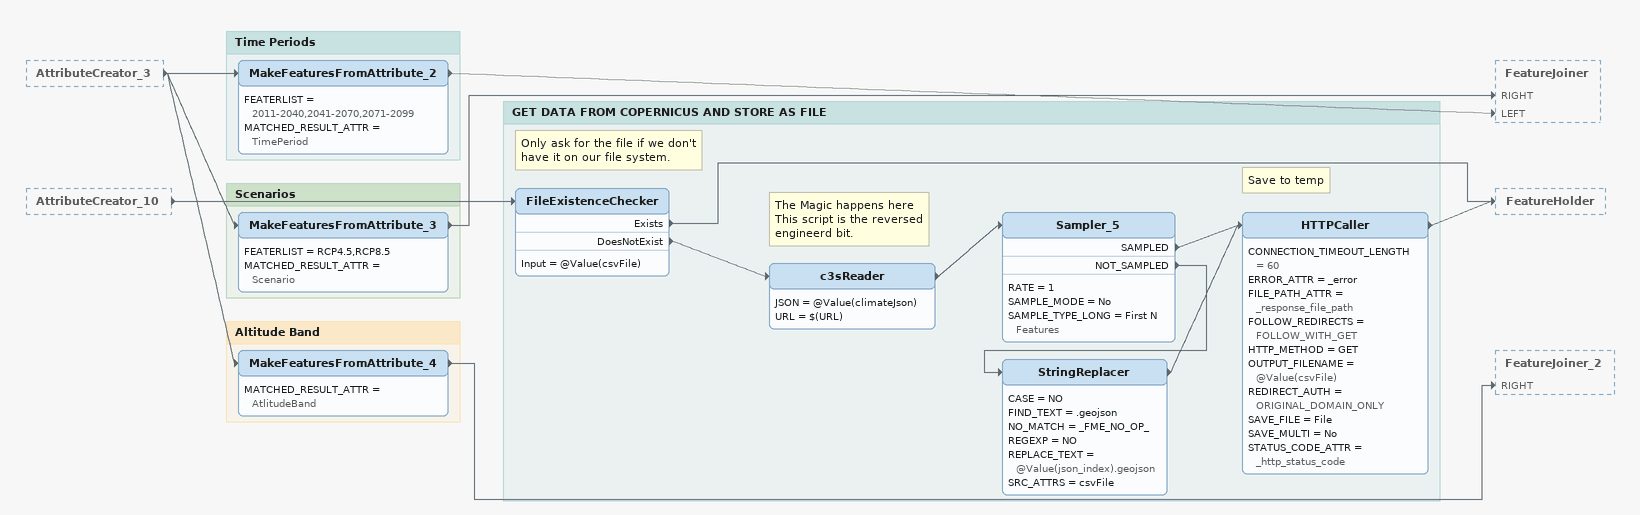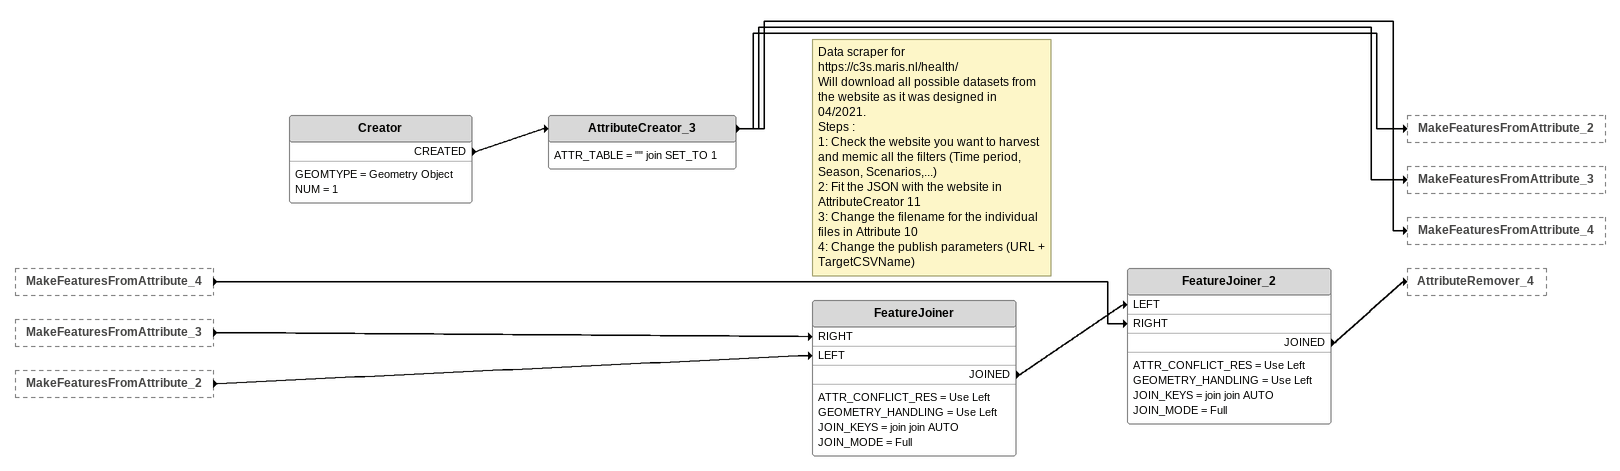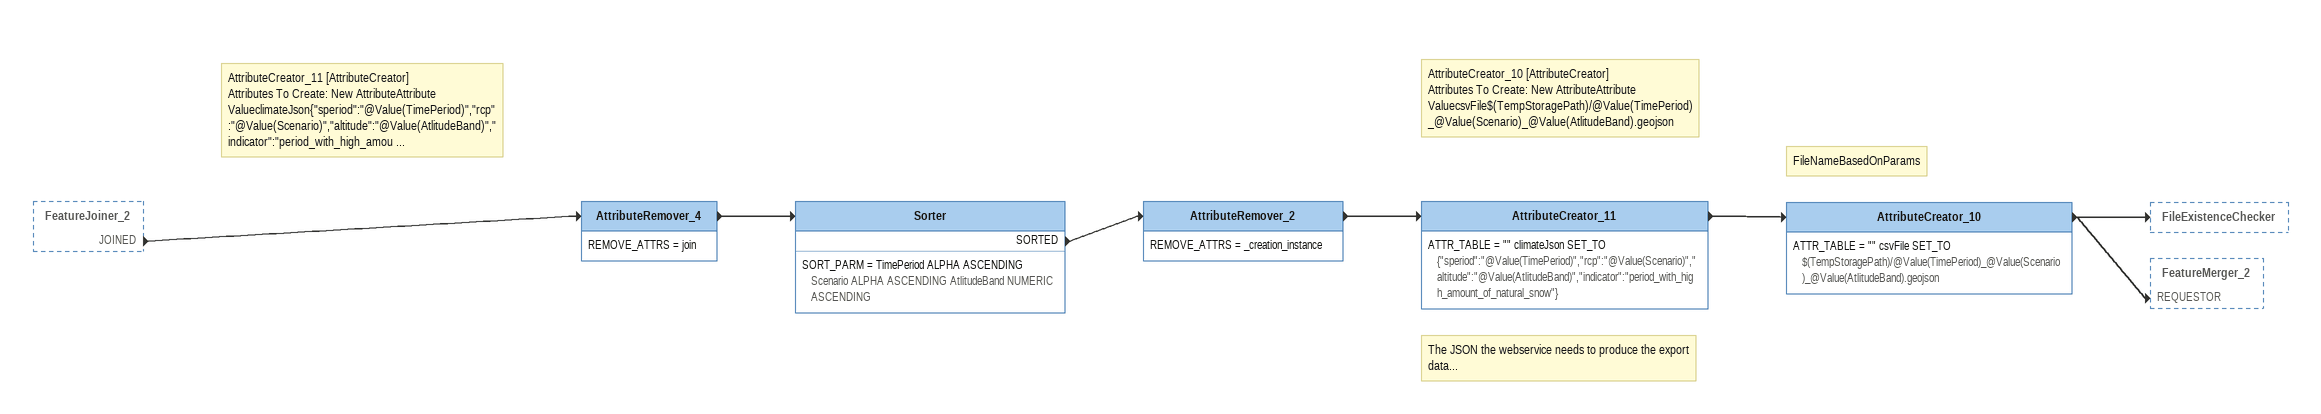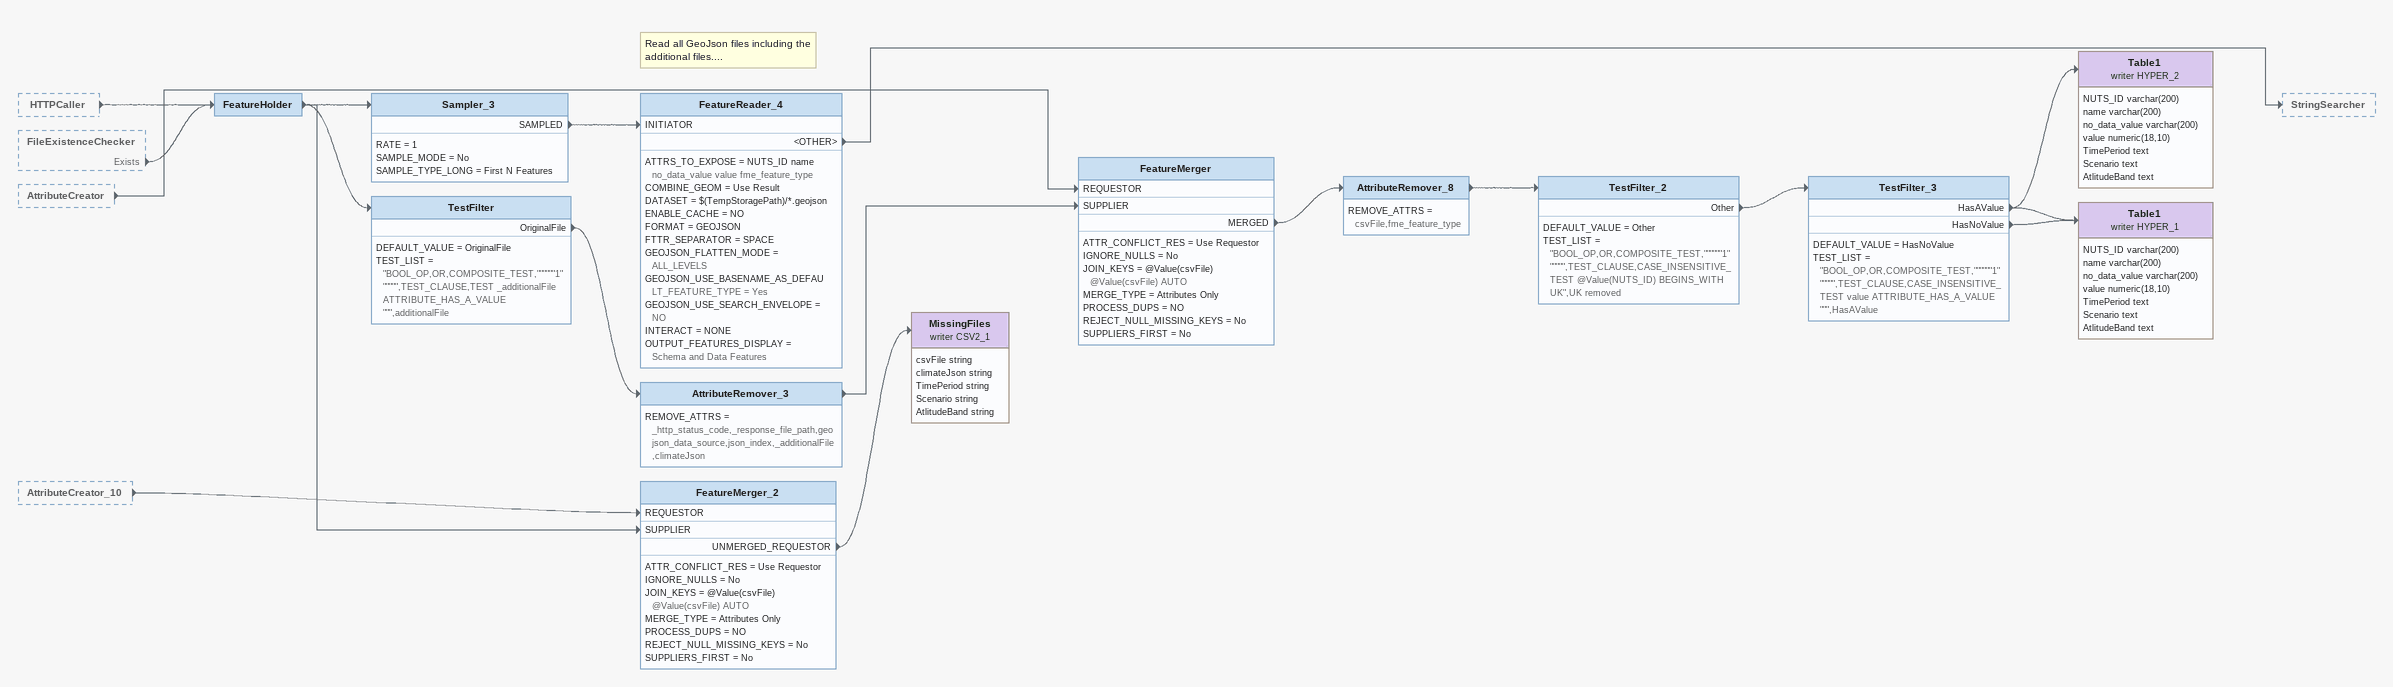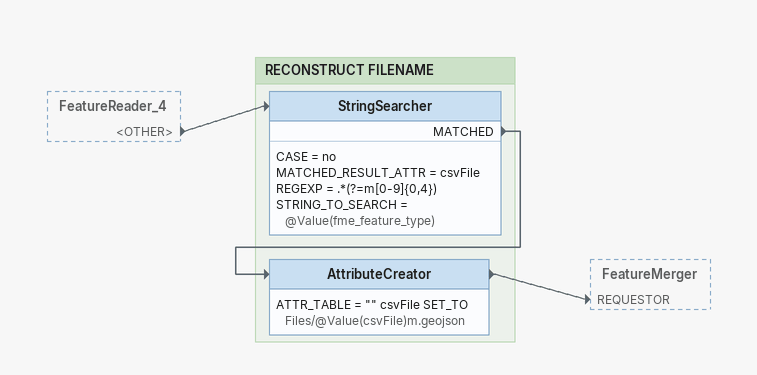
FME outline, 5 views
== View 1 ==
AttributeCreator_3 [outside]
    -> MakeFeaturesFromAttribute_2
    -> MakeFeaturesFromAttribute_3
    -> MakeFeaturesFromAttribute_4
AttributeCreator_10 [outside]
    -> FileExistenceChecker

Bookmark: Time Periods
MakeFeaturesFromAttribute_2
    FEATERLIST = 2011-2040,2041-2070,2071-2099
    MATCHED_RESULT_ATTR = TimePeriod
    -> FeatureJoiner [LEFT]

Bookmark: Scenarios
MakeFeaturesFromAttribute_3
    FEATERLIST = RCP4.5,RCP8.5
    MATCHED_RESULT_ATTR = Scenario
    -> FeatureJoiner [RIGHT]

Bookmark: Altitude Band
MakeFeaturesFromAttribute_4
    MATCHED_RESULT_ATTR = AtlitudeBand
    -> FeatureJoiner_2 [RIGHT]

Bookmark: GET DATA FROM COPERNICUS AND STORE AS FILE
Note: Only ask for the file if we don't have it on our file system.
FileExistenceChecker
    Input = @Value(csvFile)
    Exists -> FeatureHolder
    DoesNotExist -> c3sReader
Note: The Magic happens here / This script is the reversed engineerd bit.
c3sReader
    JSON = @Value(climateJson)
    URL = $(URL)
    -> Sampler_5
Sampler_5
    RATE = 1
    SAMPLE_MODE = No
    SAMPLE_TYPE_LONG = First N Features
    SAMPLED -> HTTPCaller
    NOT_SAMPLED -> StringReplacer
StringReplacer
    CASE = NO
    FIND_TEXT = .geojson
    NO_MATCH = _FME_NO_OP_
    REGEXP = NO
    REPLACE_TEXT = @Value(json_index).geojson
    SRC_ATTRS = csvFile
    -> HTTPCaller
Note: Save to temp
HTTPCaller
    CONNECTION_TIMEOUT_LENGTH = 60
    ERROR_ATTR = _error
    FILE_PATH_ATTR = _response_file_path
    FOLLOW_REDIRECTS = FOLLOW_WITH_GET
    HTTP_METHOD = GET
    OUTPUT_FILENAME = @Value(csvFile)
    REDIRECT_AUTH = ORIGINAL_DOMAIN_ONLY
    SAVE_FILE = File
    SAVE_MULTI = No
    STATUS_CODE_ATTR = _http_status_code
    -> FeatureHolder

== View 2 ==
MakeFeaturesFromAttribute_4 [outside]
    -> FeatureJoiner_2 [RIGHT]
MakeFeaturesFromAttribute_3 [outside]
    -> FeatureJoiner [RIGHT]
MakeFeaturesFromAttribute_2 [outside]
    -> FeatureJoiner [LEFT]
Creator
    GEOMTYPE = Geometry Object
    NUM = 1
    CREATED -> AttributeCreator_3
AttributeCreator_3
    ATTR_TABLE = "" join SET_TO 1
    -> MakeFeaturesFromAttribute_2
    -> MakeFeaturesFromAttribute_3
    -> MakeFeaturesFromAttribute_4
Note: Data scraper for https://c3s.maris.nl/health/ / Will download all possible datasets from the website as it was designed in 04/2021. / Steps : / 1: Check the website you want to harvest and memic all the filters (Time period, Season, Scenarios,...) / 2: Fit the JSON with the website in AttributeCreator 11 / 3: Change the filename for the individual files in Attribute 10 / 4: Change the publish parameters (URL + TargetCSVName)
FeatureJoiner
    ATTR_CONFLICT_RES = Use Left
    GEOMETRY_HANDLING = Use Left
    JOIN_KEYS = join join AUTO
    JOIN_MODE = Full
    JOINED -> FeatureJoiner_2 [LEFT]
FeatureJoiner_2
    ATTR_CONFLICT_RES = Use Left
    GEOMETRY_HANDLING = Use Left
    JOIN_KEYS = join join AUTO
    JOIN_MODE = Full
    JOINED -> AttributeRemover_4

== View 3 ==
FeatureJoiner_2 [outside]
    JOINED -> AttributeRemover_4
AttributeRemover_4
    REMOVE_ATTRS = join
    -> Sorter
Sorter
    SORT_PARM = TimePeriod ALPHA ASCENDING Scenario ALPHA ASCENDING AtlitudeBand NUMERIC ASCENDING
    SORTED -> AttributeRemover_2
AttributeRemover_2
    REMOVE_ATTRS = _creation_instance
    -> AttributeCreator_11
Note: AttributeCreator_11 [AttributeCreator] / Attributes To Create: New AttributeAttribute ValueclimateJson{"speriod":"@Value(TimePeriod)","rcp":"@Value(Scenario)","altitude":"@Value(AtlitudeBand)","indicator":"period_with_high_amou ...
Note: The JSON the webservice needs to produce the export data...
AttributeCreator_11
    ATTR_TABLE = "" climateJson SET_TO {"speriod":"@Value(TimePeriod)","rcp":"@Value(Scenario)","altitude":"@Value(AtlitudeBand)","indicator":"period_with_high_amount_of_natural_snow"}
    -> AttributeCreator_10
Note: AttributeCreator_10 [AttributeCreator] / Attributes To Create: New AttributeAttribute ValuecsvFile$(TempStoragePath)/@Value(TimePeriod)_@Value(Scenario)_@Value(AtlitudeBand).geojson
Note: FileNameBasedOnParams
AttributeCreator_10
    ATTR_TABLE = "" csvFile SET_TO $(TempStoragePath)/@Value(TimePeriod)_@Value(Scenario)_@Value(AtlitudeBand).geojson
    -> FileExistenceChecker
    -> FeatureMerger_2 [REQUESTOR]

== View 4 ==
HTTPCaller [outside]
    -> FeatureHolder
FileExistenceChecker [outside]
    Exists -> FeatureHolder
AttributeCreator [outside]
    -> FeatureMerger [REQUESTOR]
AttributeCreator_10 [outside]
    -> FeatureMerger_2 [REQUESTOR]
FeatureHolder
    -> Sampler_3
    -> TestFilter
    -> FeatureMerger_2 [SUPPLIER]
Sampler_3
    RATE = 1
    SAMPLE_MODE = No
    SAMPLE_TYPE_LONG = First N Features
    SAMPLED -> FeatureReader_4 [INITIATOR]
Note: Read all GeoJson files including the additional files....
FeatureReader_4
    ATTRS_TO_EXPOSE = NUTS_ID name no_data_value value fme_feature_type
    COMBINE_GEOM = Use Result
    DATASET = $(TempStoragePath)/*.geojson
    ENABLE_CACHE = NO
    FORMAT = GEOJSON
    FTTR_SEPARATOR = SPACE
    GEOJSON_FLATTEN_MODE = ALL_LEVELS
    GEOJSON_USE_BASENAME_AS_DEFAULT_FEATURE_TYPE = Yes
    GEOJSON_USE_SEARCH_ENVELOPE = NO
    INTERACT = NONE
    OUTPUT_FEATURES_DISPLAY = Schema and Data Features
    <OTHER> -> StringSearcher
TestFilter
    DEFAULT_VALUE = OriginalFile
    TEST_LIST = "BOOL_OP,OR,COMPOSITE_TEST,""""""1"""""",TEST_CLAUSE,TEST _additionalFile ATTRIBUTE_HAS_A_VALUE """,additionalFile
    OriginalFile -> AttributeRemover_3
AttributeRemover_3
    REMOVE_ATTRS = _http_status_code,_response_file_path,geojson_data_source,json_index,_additionalFile,climateJson
    -> FeatureMerger [SUPPLIER]
FeatureMerger
    ATTR_CONFLICT_RES = Use Requestor
    IGNORE_NULLS = No
    JOIN_KEYS = @Value(csvFile) @Value(csvFile) AUTO
    MERGE_TYPE = Attributes Only
    PROCESS_DUPS = NO
    REJECT_NULL_MISSING_KEYS = No
    SUPPLIERS_FIRST = No
    MERGED -> AttributeRemover_8
AttributeRemover_8
    REMOVE_ATTRS = csvFile,fme_feature_type
    -> TestFilter_2
TestFilter_2
    DEFAULT_VALUE = Other
    TEST_LIST = "BOOL_OP,OR,COMPOSITE_TEST,""""""1"""""",TEST_CLAUSE,CASE_INSENSITIVE_TEST @Value(NUTS_ID) BEGINS_WITH UK",UK removed
    Other -> TestFilter_3
TestFilter_3
    DEFAULT_VALUE = HasNoValue
    TEST_LIST = "BOOL_OP,OR,COMPOSITE_TEST,""""""1"""""",TEST_CLAUSE,CASE_INSENSITIVE_TEST value ATTRIBUTE_HAS_A_VALUE """,HasAValue
    HasAValue -> Table1 (writer HYPER_2)
    HasAValue -> Table1 (writer HYPER_1)
    HasNoValue -> Table1 (writer HYPER_1)
Table1 (writer HYPER_2)
    attributes: NUTS_ID varchar(200), name varchar(200), no_data_value varchar(200), value numeric(18,10), TimePeriod text, Scenario text, AtlitudeBand text
Table1 (writer HYPER_1)
    attributes: NUTS_ID varchar(200), name varchar(200), no_data_value varchar(200), value numeric(18,10), TimePeriod text, Scenario text, AtlitudeBand text
FeatureMerger_2
    ATTR_CONFLICT_RES = Use Requestor
    IGNORE_NULLS = No
    JOIN_KEYS = @Value(csvFile) @Value(csvFile) AUTO
    MERGE_TYPE = Attributes Only
    PROCESS_DUPS = NO
    REJECT_NULL_MISSING_KEYS = No
    SUPPLIERS_FIRST = No
    UNMERGED_REQUESTOR -> MissingFiles (writer CSV2_1)
MissingFiles (writer CSV2_1)
    attributes: csvFile string, climateJson string, TimePeriod string, Scenario string, AtlitudeBand string

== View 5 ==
FeatureReader_4 [outside]
    <OTHER> -> StringSearcher

Bookmark: RECONSTRUCT FILENAME
StringSearcher
    CASE = no
    MATCHED_RESULT_ATTR = csvFile
    REGEXP = .*(?=m[0-9]{0,4})
    STRING_TO_SEARCH = @Value(fme_feature_type)
    MATCHED -> AttributeCreator
AttributeCreator
    ATTR_TABLE = "" csvFile SET_TO Files/@Value(csvFile)m.geojson
    -> FeatureMerger [REQUESTOR]
